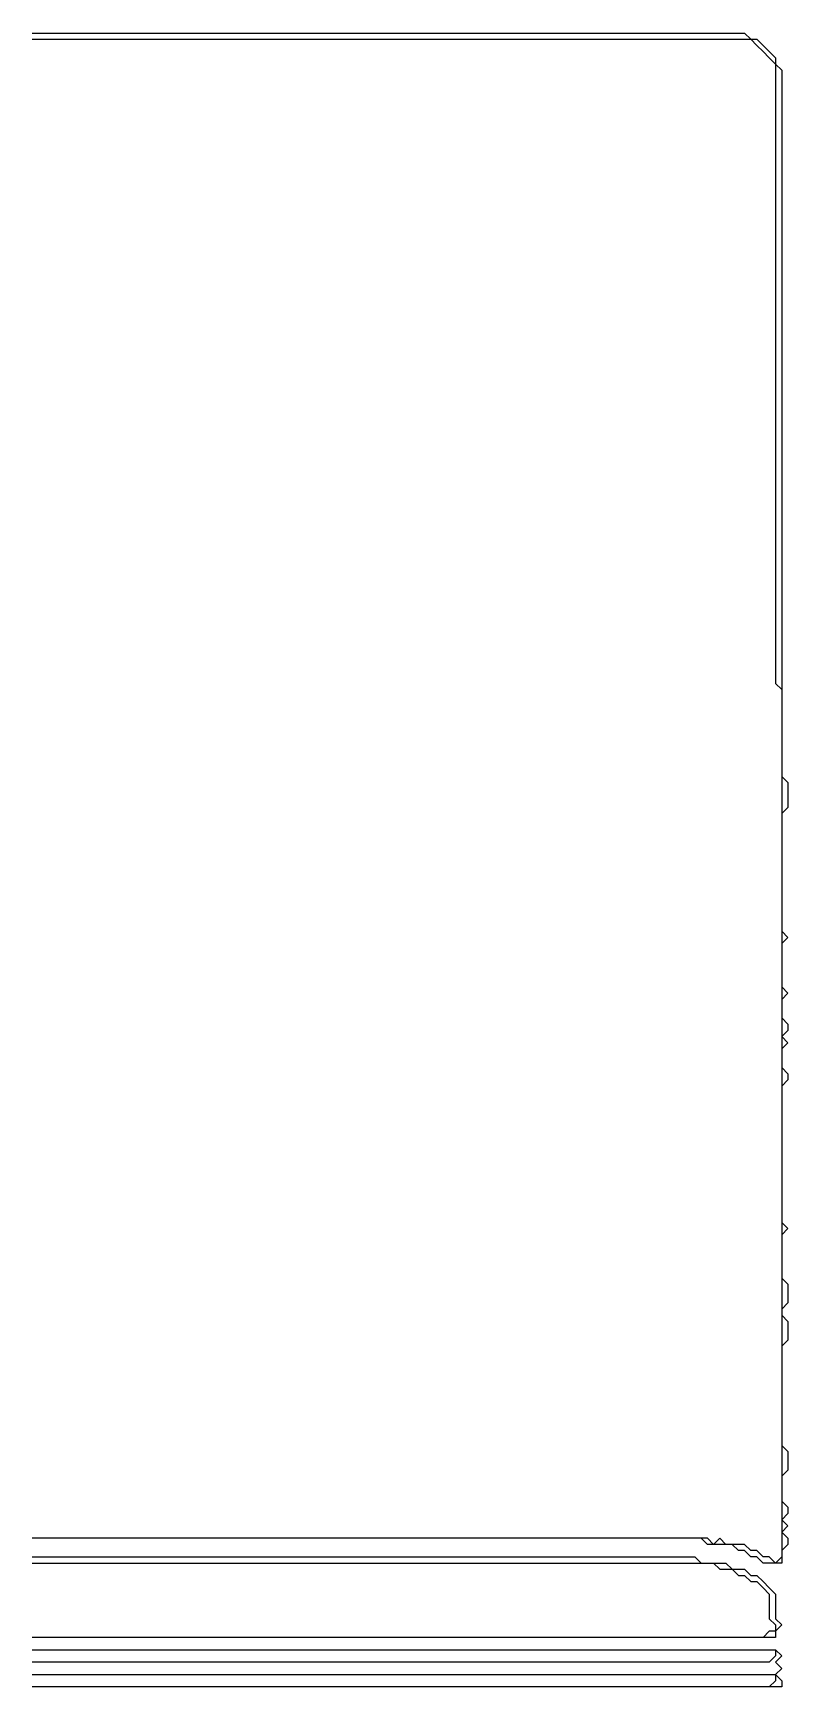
# Model space of a CAD drawing. Header units: metres. Extents: x 61 to 947, y 23 to 655.
# Drawn here: x 345.2 to 467, y 361 to 628 of the extents above; entities that cross this region are included whole.
import ezdxf

# ---------------------------------------------------------------- set-up
doc = ezdxf.new("R2010")
doc.units = ezdxf.units.M

msp = doc.modelspace()

# ---------------------------------------------------------------- linework, layer by layer
for points in [[(345, 627, 0), (346, 627, 0), (347, 627, 0), (348, 627, 0), (349, 627, 0), (350, 627, 0), (351, 627, 0), (352, 627, 0), (353, 627, 0), (354, 627, 0), (355, 627, 0), (356, 627, 0), (357, 627, 0), (358, 627, 0), (359, 627, 0), (360, 627, 0), (361, 627, 0), (362, 627, 0), (363, 627, 0), (364, 627, 0), (365, 627, 0), (366, 627, 0), (367, 627, 0), (368, 627, 0), (369, 627, 0), (370, 627, 0), (371, 627, 0), (372, 627, 0), (373, 627, 0), (374, 627, 0), (375, 627, 0), (376, 627, 0), (377, 627, 0), (378, 627, 0), (379, 627, 0), (380, 627, 0), (381, 627, 0), (382, 627, 0), (383, 627, 0), (384, 627, 0), (385, 627, 0), (386, 627, 0), (387, 627, 0), (388, 627, 0), (389, 627, 0), (390, 627, 0), (391, 627, 0), (392, 627, 0), (393, 627, 0), (394, 627, 0), (395, 627, 0), (396, 627, 0), (397, 627, 0), (398, 627, 0), (399, 627, 0), (400, 627, 0), (401, 627, 0), (402, 627, 0), (403, 627, 0), (404, 627, 0), (405, 627, 0), (406, 627, 0), (407, 627, 0), (408, 627, 0), (409, 627, 0), (410, 627, 0), (411, 627, 0), (412, 627, 0), (413, 627, 0), (414, 627, 0), (415, 627, 0), (416, 627, 0), (417, 627, 0), (418, 627, 0), (419, 627, 0), (420, 627, 0), (421, 627, 0), (422, 627, 0), (423, 627, 0), (424, 627, 0), (425, 627, 0), (426, 627, 0), (427, 627, 0), (428, 627, 0), (429, 627, 0), (430, 627, 0), (431, 627, 0), (432, 627, 0), (433, 627, 0), (434, 627, 0), (435, 627, 0), (436, 627, 0), (437, 627, 0), (438, 627, 0), (439, 627, 0), (440, 627, 0), (441, 627, 0), (442, 627, 0), (443, 627, 0), (444, 627, 0), (445, 627, 0), (446, 627, 0), (447, 627, 0), (448, 627, 0), (449, 627, 0), (450, 627, 0), (451, 627, 0), (452, 627, 0), (453, 627, 0), (454, 627, 0), (455, 627, 0), (456, 627, 0), (457, 627, 0), (458, 627, 0), (459, 627, 0), (460, 627, 0), (461, 627, 0), (462, 626, 0), (463, 625, 0), (464, 624, 0), (465, 623, 0), (465, 622, 0), (465, 621, 0), (465, 620, 0), (465, 619, 0), (465, 618, 0), (465, 617, 0), (465, 616, 0), (465, 615, 0), (465, 614, 0), (465, 613, 0), (465, 612, 0), (465, 611, 0), (465, 610, 0), (465, 609, 0), (465, 608, 0), (465, 607, 0), (465, 606, 0), (465, 605, 0), (465, 604, 0), (465, 603, 0), (465, 602, 0), (465, 601, 0), (465, 600, 0), (465, 599, 0), (465, 598, 0), (465, 597, 0), (465, 596, 0), (465, 595, 0), (465, 594, 0), (465, 593, 0), (465, 592, 0), (465, 591, 0), (465, 590, 0), (465, 589, 0), (465, 588, 0), (465, 587, 0), (465, 586, 0), (465, 585, 0), (465, 584, 0), (465, 583, 0), (465, 582, 0), (465, 581, 0), (465, 580, 0), (465, 579, 0), (465, 578, 0), (465, 577, 0), (465, 576, 0), (465, 575, 0), (465, 574, 0), (465, 573, 0), (465, 572, 0), (465, 571, 0), (465, 570, 0), (465, 569, 0), (465, 568, 0), (465, 567, 0), (465, 566, 0), (465, 565, 0), (465, 564, 0), (465, 563, 0), (465, 562, 0), (465, 561, 0), (465, 560, 0), (465, 559, 0), (465, 558, 0), (465, 557, 0), (465, 556, 0), (465, 555, 0), (465, 554, 0), (465, 553, 0), (465, 552, 0), (465, 551, 0), (465, 550, 0), (465, 549, 0), (465, 548, 0), (465, 547, 0), (465, 546, 0), (465, 545, 0), (465, 544, 0), (465, 543, 0), (465, 542, 0), (465, 541, 0), (465, 540, 0), (465, 539, 0), (465, 538, 0), (465, 537, 0), (465, 536, 0), (465, 535, 0), (465, 534, 0), (465, 533, 0), (465, 532, 0), (465, 531, 0), (465, 530, 0), (465, 529, 0), (465, 528, 0), (465, 527, 0), (465, 526, 0), (465, 525, 0), (465, 524, 0), (465, 523, 0), (466, 522, 0), (466, 521, 0), (466, 520, 0), (466, 519, 0), (466, 518, 0), (466, 517, 0), (466, 516, 0), (466, 515, 0), (466, 514, 0), (466, 513, 0), (466, 512, 0), (466, 511, 0), (466, 510, 0), (466, 509, 0), (466, 508, 0), (466, 507, 0), (466, 506, 0), (466, 505, 0), (466, 504, 0), (466, 503, 0), (466, 502, 0), (466, 501, 0), (466, 500, 0), (466, 499, 0), (466, 498, 0), (466, 497, 0), (466, 496, 0), (466, 495, 0), (466, 494, 0), (466, 493, 0), (466, 492, 0), (466, 491, 0), (466, 490, 0), (466, 489, 0), (466, 488, 0), (466, 487, 0), (466, 486, 0), (466, 485, 0), (466, 484, 0), (466, 483, 0), (466, 482, 0), (466, 481, 0), (466, 480, 0), (466, 479, 0), (466, 478, 0), (466, 477, 0), (466, 476, 0), (466, 475, 0), (466, 474, 0), (466, 473, 0), (466, 472, 0), (466, 471, 0), (466, 470, 0), (466, 469, 0), (466, 468, 0), (466, 467, 0), (466, 466, 0), (466, 465, 0), (466, 464, 0), (466, 463, 0), (466, 462, 0), (466, 461, 0), (466, 460, 0), (466, 459, 0), (466, 458, 0), (466, 457, 0), (466, 456, 0), (466, 455, 0), (466, 454, 0), (466, 453, 0), (466, 452, 0), (466, 451, 0), (466, 450, 0), (466, 449, 0), (466, 448, 0), (466, 447, 0), (466, 446, 0), (466, 445, 0), (466, 444, 0), (466, 443, 0), (466, 442, 0), (466, 441, 0), (466, 440, 0), (466, 439, 0), (466, 438, 0), (466, 437, 0), (466, 436, 0), (466, 435, 0), (466, 434, 0), (466, 433, 0), (466, 432, 0), (466, 431, 0), (466, 430, 0), (466, 429, 0), (466, 428, 0), (466, 427, 0), (466, 426, 0), (466, 425, 0), (466, 424, 0), (466, 423, 0), (466, 422, 0), (466, 421, 0), (466, 420, 0), (466, 419, 0), (466, 418, 0), (466, 417, 0), (466, 416, 0), (466, 415, 0), (466, 414, 0), (466, 413, 0), (466, 412, 0), (466, 411, 0), (466, 410, 0), (466, 409, 0), (466, 408, 0), (466, 407, 0), (466, 406, 0), (466, 405, 0), (466, 404, 0), (466, 403, 0), (466, 402, 0), (466, 401, 0), (466, 400, 0), (466, 399, 0), (466, 398, 0), (466, 397, 0), (466, 396, 0), (466, 395, 0), (466, 394, 0), (466, 393, 0), (466, 392, 0), (466, 391, 0), (466, 390, 0), (466, 389, 0), (466, 388, 0), (466, 387, 0), (466, 386, 0), (466, 385, 0), (466, 384, 0), (466, 383, 0), (466, 382, 0), (465, 381, 0), (464, 382, 0), (463, 382, 0), (462, 383, 0), (461, 383, 0), (460, 384, 0), (459, 384, 0), (458, 384, 0), (457, 384, 0), (456, 385, 0), (455, 384, 0), (454, 385, 0), (453, 385, 0), (452, 385, 0), (451, 385, 0), (450, 385, 0), (449, 385, 0), (448, 385, 0), (447, 385, 0), (446, 385, 0), (445, 385, 0), (444, 385, 0), (443, 385, 0), (442, 385, 0), (441, 385, 0), (440, 385, 0), (439, 385, 0), (438, 385, 0), (437, 385, 0), (436, 385, 0), (435, 385, 0), (434, 385, 0), (433, 385, 0), (432, 385, 0), (431, 385, 0), (430, 385, 0), (429, 385, 0), (428, 385, 0), (427, 385, 0), (426, 385, 0), (425, 385, 0), (424, 385, 0), (423, 385, 0), (422, 385, 0), (421, 385, 0), (420, 385, 0), (419, 385, 0), (418, 385, 0), (417, 385, 0), (416, 385, 0), (415, 385, 0), (414, 385, 0), (413, 385, 0), (412, 385, 0), (411, 385, 0), (410, 385, 0), (409, 385, 0), (408, 385, 0), (407, 385, 0), (406, 385, 0), (405, 385, 0), (404, 385, 0), (403, 385, 0), (402, 385, 0), (401, 385, 0), (400, 385, 0), (399, 385, 0), (398, 385, 0), (397, 385, 0), (396, 385, 0), (395, 385, 0), (394, 385, 0), (393, 385, 0), (392, 385, 0), (391, 385, 0), (390, 385, 0), (389, 385, 0), (388, 385, 0), (387, 385, 0), (386, 385, 0), (385, 385, 0), (384, 385, 0), (383, 385, 0), (382, 385, 0), (381, 385, 0), (380, 385, 0), (379, 385, 0), (378, 385, 0), (377, 385, 0), (376, 385, 0), (375, 385, 0), (374, 385, 0), (373, 385, 0), (372, 385, 0), (371, 385, 0), (370, 385, 0), (369, 385, 0), (368, 385, 0), (367, 385, 0), (366, 385, 0), (365, 385, 0), (364, 385, 0), (363, 385, 0), (362, 385, 0), (361, 385, 0), (360, 385, 0), (359, 385, 0), (358, 385, 0), (357, 385, 0), (356, 385, 0), (355, 385, 0), (354, 385, 0), (353, 385, 0), (352, 385, 0), (351, 385, 0), (350, 385, 0), (349, 385, 0), (348, 385, 0), (347, 385, 0), (346, 385, 0), (345, 385, 0)], [(345, 381, 0), (346, 381, 0), (347, 381, 0), (348, 381, 0), (349, 381, 0), (350, 381, 0), (351, 381, 0), (352, 381, 0), (353, 381, 0), (354, 381, 0), (355, 381, 0), (356, 381, 0), (357, 381, 0), (358, 381, 0), (359, 381, 0), (360, 381, 0), (361, 381, 0), (362, 381, 0), (363, 381, 0), (364, 381, 0), (365, 381, 0), (366, 381, 0), (367, 381, 0), (368, 381, 0), (369, 381, 0), (370, 381, 0), (371, 381, 0), (372, 381, 0), (373, 381, 0), (374, 381, 0), (375, 381, 0), (376, 381, 0), (377, 381, 0), (378, 381, 0), (379, 381, 0), (380, 381, 0), (381, 381, 0), (382, 381, 0), (383, 381, 0), (384, 381, 0), (385, 381, 0), (386, 381, 0), (387, 381, 0), (388, 381, 0), (389, 381, 0), (390, 381, 0), (391, 381, 0), (392, 381, 0), (393, 381, 0), (394, 381, 0), (395, 381, 0), (396, 381, 0), (397, 381, 0), (398, 381, 0), (399, 381, 0), (400, 381, 0), (401, 381, 0), (402, 381, 0), (403, 381, 0), (404, 381, 0), (405, 381, 0), (406, 381, 0), (407, 381, 0), (408, 381, 0), (409, 381, 0), (410, 381, 0), (411, 381, 0), (412, 381, 0), (413, 381, 0), (414, 381, 0), (415, 381, 0), (416, 381, 0), (417, 381, 0), (418, 381, 0), (419, 381, 0), (420, 381, 0), (421, 381, 0), (422, 381, 0), (423, 381, 0), (424, 381, 0), (425, 381, 0), (426, 381, 0), (427, 381, 0), (428, 381, 0), (429, 381, 0), (430, 381, 0), (431, 381, 0), (432, 381, 0), (433, 381, 0), (434, 381, 0), (435, 381, 0), (436, 381, 0), (437, 381, 0), (438, 381, 0), (439, 381, 0), (440, 381, 0), (441, 381, 0), (442, 381, 0), (443, 381, 0), (444, 381, 0), (445, 381, 0), (446, 381, 0), (447, 381, 0), (448, 381, 0), (449, 381, 0), (450, 381, 0), (451, 381, 0), (452, 381, 0), (453, 381, 0), (454, 381, 0), (455, 381, 0), (456, 380, 0), (457, 380, 0), (458, 380, 0), (459, 379, 0), (460, 379, 0), (461, 378, 0), (462, 378, 0), (463, 377, 0), (464, 376, 0), (464, 375, 0), (464, 374, 0), (464, 373, 0), (464, 372, 0), (465, 371, 0), (465, 370, 0), (464, 370, 0), (463, 369, 0), (462, 369, 0), (461, 369, 0), (460, 369, 0), (459, 369, 0), (458, 369, 0), (457, 369, 0), (456, 369, 0), (455, 369, 0), (454, 369, 0), (453, 369, 0), (452, 369, 0), (451, 369, 0), (450, 369, 0), (449, 369, 0), (448, 369, 0), (447, 369, 0), (446, 369, 0), (445, 369, 0), (444, 369, 0), (443, 369, 0), (442, 369, 0), (441, 369, 0), (440, 369, 0), (439, 369, 0), (438, 369, 0), (437, 369, 0), (436, 369, 0), (435, 369, 0), (434, 369, 0), (433, 369, 0), (432, 369, 0), (431, 369, 0), (430, 369, 0), (429, 369, 0), (428, 369, 0), (427, 369, 0), (426, 369, 0), (425, 369, 0), (424, 369, 0), (423, 369, 0), (422, 369, 0), (421, 369, 0), (420, 369, 0), (419, 369, 0), (418, 369, 0), (417, 369, 0), (416, 369, 0), (415, 369, 0), (414, 369, 0), (413, 369, 0), (412, 369, 0), (411, 369, 0), (410, 369, 0), (409, 369, 0), (408, 369, 0), (407, 369, 0), (406, 369, 0), (405, 369, 0), (404, 369, 0), (403, 369, 0), (402, 369, 0), (401, 369, 0), (400, 369, 0), (399, 369, 0), (398, 369, 0), (397, 369, 0), (396, 369, 0), (395, 369, 0), (394, 369, 0), (393, 369, 0), (392, 369, 0), (391, 369, 0), (390, 369, 0), (389, 369, 0), (388, 369, 0), (387, 369, 0), (386, 369, 0), (385, 369, 0), (384, 369, 0), (383, 369, 0), (382, 369, 0), (381, 369, 0), (380, 369, 0), (379, 369, 0), (378, 369, 0), (377, 369, 0), (376, 369, 0), (375, 369, 0), (374, 369, 0), (373, 369, 0), (372, 369, 0), (371, 369, 0), (370, 369, 0), (369, 369, 0), (368, 369, 0), (367, 369, 0), (366, 369, 0), (365, 369, 0), (364, 369, 0), (363, 369, 0), (362, 369, 0), (361, 369, 0), (360, 369, 0), (359, 369, 0), (358, 369, 0), (357, 369, 0), (356, 369, 0), (355, 369, 0), (354, 369, 0), (353, 369, 0), (352, 369, 0), (351, 369, 0), (350, 369, 0), (349, 369, 0), (348, 369, 0), (347, 369, 0), (346, 369, 0), (345, 369, 0)], [(345, 367, 0), (346, 367, 0), (347, 367, 0), (348, 367, 0), (349, 367, 0), (350, 367, 0), (351, 367, 0), (352, 367, 0), (353, 367, 0), (354, 367, 0), (355, 367, 0), (356, 367, 0), (357, 367, 0), (358, 367, 0), (359, 367, 0), (360, 367, 0), (361, 367, 0), (362, 367, 0), (363, 367, 0), (364, 367, 0), (365, 367, 0), (366, 367, 0), (367, 367, 0), (368, 367, 0), (369, 367, 0), (370, 367, 0), (371, 367, 0), (372, 367, 0), (373, 367, 0), (374, 367, 0), (375, 367, 0), (376, 367, 0), (377, 367, 0), (378, 367, 0), (379, 367, 0), (380, 367, 0), (381, 367, 0), (382, 367, 0), (383, 367, 0), (384, 367, 0), (385, 367, 0), (386, 367, 0), (387, 367, 0), (388, 367, 0), (389, 367, 0), (390, 367, 0), (391, 367, 0), (392, 367, 0), (393, 367, 0), (394, 367, 0), (395, 367, 0), (396, 367, 0), (397, 367, 0), (398, 367, 0), (399, 367, 0), (400, 367, 0), (401, 367, 0), (402, 367, 0), (403, 367, 0), (404, 367, 0), (405, 367, 0), (406, 367, 0), (407, 367, 0), (408, 367, 0), (409, 367, 0), (410, 367, 0), (411, 367, 0), (412, 367, 0), (413, 367, 0), (414, 367, 0), (415, 367, 0), (416, 367, 0), (417, 367, 0), (418, 367, 0), (419, 367, 0), (420, 367, 0), (421, 367, 0), (422, 367, 0), (423, 367, 0), (424, 367, 0), (425, 367, 0), (426, 367, 0), (427, 367, 0), (428, 367, 0), (429, 367, 0), (430, 367, 0), (431, 367, 0), (432, 367, 0), (433, 367, 0), (434, 367, 0), (435, 367, 0), (436, 367, 0), (437, 367, 0), (438, 367, 0), (439, 367, 0), (440, 367, 0), (441, 367, 0), (442, 367, 0), (443, 367, 0), (444, 367, 0), (445, 367, 0), (446, 367, 0), (447, 367, 0), (448, 367, 0), (449, 367, 0), (450, 367, 0), (451, 367, 0), (452, 367, 0), (453, 367, 0), (454, 367, 0), (455, 367, 0), (456, 367, 0), (457, 367, 0), (458, 367, 0), (459, 367, 0), (460, 367, 0), (461, 367, 0), (462, 367, 0), (463, 367, 0), (464, 367, 0), (465, 367, 0), (465, 366, 0), (464, 365, 0), (463, 365, 0), (462, 365, 0), (461, 365, 0), (460, 365, 0), (459, 365, 0), (458, 365, 0), (457, 365, 0), (456, 365, 0), (455, 365, 0), (454, 365, 0), (453, 365, 0), (452, 365, 0), (451, 365, 0), (450, 365, 0), (449, 365, 0), (448, 365, 0), (447, 365, 0), (446, 365, 0), (445, 365, 0), (444, 365, 0), (443, 365, 0), (442, 365, 0), (441, 365, 0), (440, 365, 0), (439, 365, 0), (438, 365, 0), (437, 365, 0), (436, 365, 0), (435, 365, 0), (434, 365, 0), (433, 365, 0), (432, 365, 0), (431, 365, 0), (430, 365, 0), (429, 365, 0), (428, 365, 0), (427, 365, 0), (426, 365, 0), (425, 365, 0), (424, 365, 0), (423, 365, 0), (422, 365, 0), (421, 365, 0), (420, 365, 0), (419, 365, 0), (418, 365, 0), (417, 365, 0), (416, 365, 0), (415, 365, 0), (414, 365, 0), (413, 365, 0), (412, 365, 0), (411, 365, 0), (410, 365, 0), (409, 365, 0), (408, 365, 0), (407, 365, 0), (406, 365, 0), (405, 365, 0), (404, 365, 0), (403, 365, 0), (402, 365, 0), (401, 365, 0), (400, 365, 0), (399, 365, 0), (398, 365, 0), (397, 365, 0), (396, 365, 0), (395, 365, 0), (394, 365, 0), (393, 365, 0), (392, 365, 0), (391, 365, 0), (390, 365, 0), (389, 365, 0), (388, 365, 0), (387, 365, 0), (386, 365, 0), (385, 365, 0), (384, 365, 0), (383, 365, 0), (382, 365, 0), (381, 365, 0), (380, 365, 0), (379, 365, 0), (378, 365, 0), (377, 365, 0), (376, 365, 0), (375, 365, 0), (374, 365, 0), (373, 365, 0), (372, 365, 0), (371, 365, 0), (370, 365, 0), (369, 365, 0), (368, 365, 0), (367, 365, 0), (366, 365, 0), (365, 365, 0), (364, 365, 0), (363, 365, 0), (362, 365, 0), (361, 365, 0), (360, 365, 0), (359, 365, 0), (358, 365, 0), (357, 365, 0), (356, 365, 0), (355, 365, 0), (354, 365, 0), (353, 365, 0), (352, 365, 0), (351, 365, 0), (350, 365, 0), (349, 365, 0), (348, 365, 0), (347, 365, 0), (346, 365, 0), (345, 365, 0)], [(345, 363, 0), (346, 363, 0), (347, 363, 0), (348, 363, 0), (349, 363, 0), (350, 363, 0), (351, 363, 0), (352, 363, 0), (353, 363, 0), (354, 363, 0), (355, 363, 0), (356, 363, 0), (357, 363, 0), (358, 363, 0), (359, 363, 0), (360, 363, 0), (361, 363, 0), (362, 363, 0), (363, 363, 0), (364, 363, 0), (365, 363, 0), (366, 363, 0), (367, 363, 0), (368, 363, 0), (369, 363, 0), (370, 363, 0), (371, 363, 0), (372, 363, 0), (373, 363, 0), (374, 363, 0), (375, 363, 0), (376, 363, 0), (377, 363, 0), (378, 363, 0), (379, 363, 0), (380, 363, 0), (381, 363, 0), (382, 363, 0), (383, 363, 0), (384, 363, 0), (385, 363, 0), (386, 363, 0), (387, 363, 0), (388, 363, 0), (389, 363, 0), (390, 363, 0), (391, 363, 0), (392, 363, 0), (393, 363, 0), (394, 363, 0), (395, 363, 0), (396, 363, 0), (397, 363, 0), (398, 363, 0), (399, 363, 0), (400, 363, 0), (401, 363, 0), (402, 363, 0), (403, 363, 0), (404, 363, 0), (405, 363, 0), (406, 363, 0), (407, 363, 0), (408, 363, 0), (409, 363, 0), (410, 363, 0), (411, 363, 0), (412, 363, 0), (413, 363, 0), (414, 363, 0), (415, 363, 0), (416, 363, 0), (417, 363, 0), (418, 363, 0), (419, 363, 0), (420, 363, 0), (421, 363, 0), (422, 363, 0), (423, 363, 0), (424, 363, 0), (425, 363, 0), (426, 363, 0), (427, 363, 0), (428, 363, 0), (429, 363, 0), (430, 363, 0), (431, 363, 0), (432, 363, 0), (433, 363, 0), (434, 363, 0), (435, 363, 0), (436, 363, 0), (437, 363, 0), (438, 363, 0), (439, 363, 0), (440, 363, 0), (441, 363, 0), (442, 363, 0), (443, 363, 0), (444, 363, 0), (445, 363, 0), (446, 363, 0), (447, 363, 0), (448, 363, 0), (449, 363, 0), (450, 363, 0), (451, 363, 0), (452, 363, 0), (453, 363, 0), (454, 363, 0), (455, 363, 0), (456, 363, 0), (457, 363, 0), (458, 363, 0), (459, 363, 0), (460, 363, 0), (461, 363, 0), (462, 363, 0), (463, 363, 0), (464, 363, 0), (465, 363, 0), (465, 362, 0), (464, 361, 0), (463, 361, 0), (462, 361, 0), (461, 361, 0), (460, 361, 0), (459, 361, 0), (458, 361, 0), (457, 361, 0), (456, 361, 0), (455, 361, 0), (454, 361, 0), (453, 361, 0), (452, 361, 0), (451, 361, 0), (450, 361, 0), (449, 361, 0), (448, 361, 0), (447, 361, 0), (446, 361, 0), (445, 361, 0), (444, 361, 0), (443, 361, 0), (442, 361, 0), (441, 361, 0), (440, 361, 0), (439, 361, 0), (438, 361, 0), (437, 361, 0), (436, 361, 0), (435, 361, 0), (434, 361, 0), (433, 361, 0), (432, 361, 0), (431, 361, 0), (430, 361, 0), (429, 361, 0), (428, 361, 0), (427, 361, 0), (426, 361, 0), (425, 361, 0), (424, 361, 0), (423, 361, 0), (422, 361, 0), (421, 361, 0), (420, 361, 0), (419, 361, 0), (418, 361, 0), (417, 361, 0), (416, 361, 0), (415, 361, 0), (414, 361, 0), (413, 361, 0), (412, 361, 0), (411, 361, 0), (410, 361, 0), (409, 361, 0), (408, 361, 0), (407, 361, 0), (406, 361, 0), (405, 361, 0), (404, 361, 0), (403, 361, 0), (402, 361, 0), (401, 361, 0), (400, 361, 0), (399, 361, 0), (398, 361, 0), (397, 361, 0), (396, 361, 0), (395, 361, 0), (394, 361, 0), (393, 361, 0), (392, 361, 0), (391, 361, 0), (390, 361, 0), (389, 361, 0), (388, 361, 0), (387, 361, 0), (386, 361, 0), (385, 361, 0), (384, 361, 0), (383, 361, 0), (382, 361, 0), (381, 361, 0), (380, 361, 0), (379, 361, 0), (378, 361, 0), (377, 361, 0), (376, 361, 0), (375, 361, 0), (374, 361, 0), (373, 361, 0), (372, 361, 0), (371, 361, 0), (370, 361, 0), (369, 361, 0), (368, 361, 0), (367, 361, 0), (366, 361, 0), (365, 361, 0), (364, 361, 0), (363, 361, 0), (362, 361, 0), (361, 361, 0), (360, 361, 0), (359, 361, 0), (358, 361, 0), (357, 361, 0), (356, 361, 0), (355, 361, 0), (354, 361, 0), (353, 361, 0), (352, 361, 0), (351, 361, 0), (350, 361, 0), (349, 361, 0), (348, 361, 0), (347, 361, 0), (346, 361, 0), (345, 361, 0)]]:
    msp.add_polyline3d(points)
at = {"layer": '1'}
for points in [[(345, 628, 0), (346, 628, 0), (347, 628, 0), (348, 628, 0), (349, 628, 0), (350, 628, 0), (351, 628, 0), (352, 628, 0), (353, 628, 0), (354, 628, 0), (355, 628, 0), (356, 628, 0), (357, 628, 0), (358, 628, 0), (359, 628, 0), (360, 628, 0), (361, 628, 0), (362, 628, 0), (363, 628, 0), (364, 628, 0), (365, 628, 0), (366, 628, 0), (367, 628, 0), (368, 628, 0), (369, 628, 0), (370, 628, 0), (371, 628, 0), (372, 628, 0), (373, 628, 0), (374, 628, 0), (375, 628, 0), (376, 628, 0), (377, 628, 0), (378, 628, 0), (379, 628, 0), (380, 628, 0), (381, 628, 0), (382, 628, 0), (383, 628, 0), (384, 628, 0), (385, 628, 0), (386, 628, 0), (387, 628, 0), (388, 628, 0), (389, 628, 0), (390, 628, 0), (391, 628, 0), (392, 628, 0), (393, 628, 0), (394, 628, 0), (395, 628, 0), (396, 628, 0), (397, 628, 0), (398, 628, 0), (399, 628, 0), (400, 628, 0), (401, 628, 0), (402, 628, 0), (403, 628, 0), (404, 628, 0), (405, 628, 0), (406, 628, 0), (407, 628, 0), (408, 628, 0), (409, 628, 0), (410, 628, 0), (411, 628, 0), (412, 628, 0), (413, 628, 0), (414, 628, 0), (415, 628, 0), (416, 628, 0), (417, 628, 0), (418, 628, 0), (419, 628, 0), (420, 628, 0), (421, 628, 0), (422, 628, 0), (423, 628, 0), (424, 628, 0), (425, 628, 0), (426, 628, 0), (427, 628, 0), (428, 628, 0), (429, 628, 0), (430, 628, 0), (431, 628, 0), (432, 628, 0), (433, 628, 0), (434, 628, 0), (435, 628, 0), (436, 628, 0), (437, 628, 0), (438, 628, 0), (439, 628, 0), (440, 628, 0), (441, 628, 0), (442, 628, 0), (443, 628, 0), (444, 628, 0), (445, 628, 0), (446, 628, 0), (447, 628, 0), (448, 628, 0), (449, 628, 0), (450, 628, 0), (451, 628, 0), (452, 628, 0), (453, 628, 0), (454, 628, 0), (455, 628, 0), (456, 628, 0), (457, 628, 0), (458, 628, 0), (459, 628, 0), (460, 628, 0), (461, 627, 0), (462, 627, 0), (463, 626, 0), (464, 625, 0), (465, 624, 0), (465, 623, 0), (466, 622, 0), (466, 621, 0), (466, 620, 0), (466, 619, 0), (466, 618, 0), (466, 617, 0), (466, 616, 0), (466, 615, 0), (466, 614, 0), (466, 613, 0), (466, 612, 0), (466, 611, 0), (466, 610, 0), (466, 609, 0), (466, 608, 0), (466, 607, 0), (466, 606, 0), (466, 605, 0), (466, 604, 0), (466, 603, 0), (466, 602, 0), (466, 601, 0), (466, 600, 0), (466, 599, 0), (466, 598, 0), (466, 597, 0), (466, 596, 0), (466, 595, 0), (466, 594, 0), (466, 593, 0), (466, 592, 0), (466, 591, 0), (466, 590, 0), (466, 589, 0), (466, 588, 0), (466, 587, 0), (466, 586, 0), (466, 585, 0), (466, 584, 0), (466, 583, 0), (466, 582, 0), (466, 581, 0), (466, 580, 0), (466, 579, 0), (466, 578, 0), (466, 577, 0), (466, 576, 0), (466, 575, 0), (466, 574, 0), (466, 573, 0), (466, 572, 0), (466, 571, 0), (466, 570, 0), (466, 569, 0), (466, 568, 0), (466, 567, 0), (466, 566, 0), (466, 565, 0), (466, 564, 0), (466, 563, 0), (466, 562, 0), (466, 561, 0), (466, 560, 0), (466, 559, 0), (466, 558, 0), (466, 557, 0), (466, 556, 0), (466, 555, 0), (466, 554, 0), (466, 553, 0), (466, 552, 0), (466, 551, 0), (466, 550, 0), (466, 549, 0), (466, 548, 0), (466, 547, 0), (466, 546, 0), (466, 545, 0), (466, 544, 0), (466, 543, 0), (466, 542, 0), (466, 541, 0), (466, 540, 0), (466, 539, 0), (466, 538, 0), (466, 537, 0), (466, 536, 0), (466, 535, 0), (466, 534, 0), (466, 533, 0), (466, 532, 0), (466, 531, 0), (466, 530, 0), (466, 529, 0), (466, 528, 0), (466, 527, 0), (466, 526, 0), (466, 525, 0), (466, 524, 0), (466, 523, 0), (466, 522, 0), (466, 521, 0), (466, 520, 0), (466, 519, 0), (466, 518, 0), (466, 517, 0), (466, 516, 0), (466, 515, 0), (466, 514, 0), (466, 513, 0), (466, 512, 0), (466, 511, 0), (466, 510, 0), (466, 509, 0), (466, 508, 0), (467, 507, 0), (467, 506, 0), (467, 505, 0), (467, 504, 0), (467, 503, 0), (466, 502, 0), (466, 501, 0), (466, 500, 0), (466, 499, 0), (466, 498, 0), (466, 497, 0), (466, 496, 0), (466, 495, 0), (466, 494, 0), (466, 493, 0), (466, 492, 0), (466, 491, 0), (466, 490, 0), (466, 489, 0), (466, 488, 0), (466, 487, 0), (466, 486, 0), (466, 485, 0), (466, 484, 0), (466, 483, 0), (467, 482, 0), (466, 481, 0), (466, 480, 0), (466, 479, 0), (466, 478, 0), (466, 477, 0), (466, 476, 0), (466, 475, 0), (466, 474, 0), (467, 473, 0), (466, 472, 0), (466, 471, 0), (466, 470, 0), (466, 469, 0), (467, 468, 0), (467, 467, 0), (466, 466, 0), (467, 465, 0), (466, 464, 0), (466, 463, 0), (466, 462, 0), (466, 461, 0), (467, 460, 0), (467, 459, 0), (466, 458, 0), (466, 457, 0), (466, 456, 0), (466, 455, 0), (466, 454, 0), (466, 453, 0), (466, 452, 0), (466, 451, 0), (466, 450, 0), (466, 449, 0), (466, 448, 0), (466, 447, 0), (466, 446, 0), (466, 445, 0), (466, 444, 0), (466, 443, 0), (466, 442, 0), (466, 441, 0), (466, 440, 0), (466, 439, 0), (466, 438, 0), (466, 437, 0), (466, 436, 0), (467, 435, 0), (466, 434, 0), (466, 433, 0), (466, 432, 0), (466, 431, 0), (466, 430, 0), (466, 429, 0), (466, 428, 0), (466, 427, 0), (467, 426, 0), (467, 425, 0), (467, 424, 0), (467, 423, 0), (466, 422, 0), (466, 421, 0), (467, 420, 0), (467, 419, 0), (467, 418, 0), (467, 417, 0), (466, 416, 0), (466, 415, 0), (466, 414, 0), (466, 413, 0), (466, 412, 0), (466, 411, 0), (466, 410, 0), (466, 409, 0), (466, 408, 0), (466, 407, 0), (466, 406, 0), (466, 405, 0), (466, 404, 0), (466, 403, 0), (466, 402, 0), (466, 401, 0), (466, 400, 0), (467, 399, 0), (467, 398, 0), (467, 397, 0), (467, 396, 0), (466, 395, 0), (466, 394, 0), (466, 393, 0), (466, 392, 0), (466, 391, 0), (467, 390, 0), (467, 389, 0), (466, 388, 0), (467, 387, 0), (466, 386, 0), (467, 385, 0), (467, 384, 0), (466, 383, 0), (466, 382, 0), (466, 381, 0), (465, 381, 0), (464, 381, 0), (463, 381, 0), (462, 382, 0), (461, 382, 0), (460, 383, 0), (459, 383, 0), (458, 384, 0), (457, 384, 0), (456, 384, 0), (455, 384, 0), (454, 384, 0), (453, 385, 0), (452, 385, 0), (451, 385, 0), (450, 385, 0), (449, 385, 0), (448, 385, 0), (447, 385, 0), (446, 385, 0), (445, 385, 0), (444, 385, 0), (443, 385, 0), (442, 385, 0), (441, 385, 0), (440, 385, 0), (439, 385, 0), (438, 385, 0), (437, 385, 0), (436, 385, 0), (435, 385, 0), (434, 385, 0), (433, 385, 0), (432, 385, 0), (431, 385, 0), (430, 385, 0), (429, 385, 0), (428, 385, 0), (427, 385, 0), (426, 385, 0), (425, 385, 0), (424, 385, 0), (423, 385, 0), (422, 385, 0), (421, 385, 0), (420, 385, 0), (419, 385, 0), (418, 385, 0), (417, 385, 0), (416, 385, 0), (415, 385, 0), (414, 385, 0), (413, 385, 0), (412, 385, 0), (411, 385, 0), (410, 385, 0), (409, 385, 0), (408, 385, 0), (407, 385, 0), (406, 385, 0), (405, 385, 0), (404, 385, 0), (403, 385, 0), (402, 385, 0), (401, 385, 0), (400, 385, 0), (399, 385, 0), (398, 385, 0), (397, 385, 0), (396, 385, 0), (395, 385, 0), (394, 385, 0), (393, 385, 0), (392, 385, 0), (391, 385, 0), (390, 385, 0), (389, 385, 0), (388, 385, 0), (387, 385, 0), (386, 385, 0), (385, 385, 0), (384, 385, 0), (383, 385, 0), (382, 385, 0), (381, 385, 0), (380, 385, 0), (379, 385, 0), (378, 385, 0), (377, 385, 0), (376, 385, 0), (375, 385, 0), (374, 385, 0), (373, 385, 0), (372, 385, 0), (371, 385, 0), (370, 385, 0), (369, 385, 0), (368, 385, 0), (367, 385, 0), (366, 385, 0), (365, 385, 0), (364, 385, 0), (363, 385, 0), (362, 385, 0), (361, 385, 0), (360, 385, 0), (359, 385, 0), (358, 385, 0), (357, 385, 0), (356, 385, 0), (355, 385, 0), (354, 385, 0), (353, 385, 0), (352, 385, 0), (351, 385, 0), (350, 385, 0), (349, 385, 0), (348, 385, 0), (347, 385, 0), (346, 385, 0), (345, 385, 0)], [(345, 382, 0), (346, 382, 0), (347, 382, 0), (348, 382, 0), (349, 382, 0), (350, 382, 0), (351, 382, 0), (352, 382, 0), (353, 382, 0), (354, 382, 0), (355, 382, 0), (356, 382, 0), (357, 382, 0), (358, 382, 0), (359, 382, 0), (360, 382, 0), (361, 382, 0), (362, 382, 0), (363, 382, 0), (364, 382, 0), (365, 382, 0), (366, 382, 0), (367, 382, 0), (368, 382, 0), (369, 382, 0), (370, 382, 0), (371, 382, 0), (372, 382, 0), (373, 382, 0), (374, 382, 0), (375, 382, 0), (376, 382, 0), (377, 382, 0), (378, 382, 0), (379, 382, 0), (380, 382, 0), (381, 382, 0), (382, 382, 0), (383, 382, 0), (384, 382, 0), (385, 382, 0), (386, 382, 0), (387, 382, 0), (388, 382, 0), (389, 382, 0), (390, 382, 0), (391, 382, 0), (392, 382, 0), (393, 382, 0), (394, 382, 0), (395, 382, 0), (396, 382, 0), (397, 382, 0), (398, 382, 0), (399, 382, 0), (400, 382, 0), (401, 382, 0), (402, 382, 0), (403, 382, 0), (404, 382, 0), (405, 382, 0), (406, 382, 0), (407, 382, 0), (408, 382, 0), (409, 382, 0), (410, 382, 0), (411, 382, 0), (412, 382, 0), (413, 382, 0), (414, 382, 0), (415, 382, 0), (416, 382, 0), (417, 382, 0), (418, 382, 0), (419, 382, 0), (420, 382, 0), (421, 382, 0), (422, 382, 0), (423, 382, 0), (424, 382, 0), (425, 382, 0), (426, 382, 0), (427, 382, 0), (428, 382, 0), (429, 382, 0), (430, 382, 0), (431, 382, 0), (432, 382, 0), (433, 382, 0), (434, 382, 0), (435, 382, 0), (436, 382, 0), (437, 382, 0), (438, 382, 0), (439, 382, 0), (440, 382, 0), (441, 382, 0), (442, 382, 0), (443, 382, 0), (444, 382, 0), (445, 382, 0), (446, 382, 0), (447, 382, 0), (448, 382, 0), (449, 382, 0), (450, 382, 0), (451, 382, 0), (452, 382, 0), (453, 381, 0), (454, 381, 0), (455, 381, 0), (456, 381, 0), (457, 381, 0), (458, 380, 0), (459, 380, 0), (460, 380, 0), (461, 379, 0), (462, 379, 0), (463, 378, 0), (464, 377, 0), (465, 376, 0), (465, 375, 0), (465, 374, 0), (465, 373, 0), (465, 372, 0), (466, 371, 0), (465, 370, 0), (465, 369, 0), (464, 369, 0), (463, 369, 0), (462, 369, 0), (461, 369, 0), (460, 369, 0), (459, 369, 0), (458, 369, 0), (457, 369, 0), (456, 369, 0), (455, 369, 0), (454, 369, 0), (453, 369, 0), (452, 369, 0), (451, 369, 0), (450, 369, 0), (449, 369, 0), (448, 369, 0), (447, 369, 0), (446, 369, 0), (445, 369, 0), (444, 369, 0), (443, 369, 0), (442, 369, 0), (441, 369, 0), (440, 369, 0), (439, 369, 0), (438, 369, 0), (437, 369, 0), (436, 369, 0), (435, 369, 0), (434, 369, 0), (433, 369, 0), (432, 369, 0), (431, 369, 0), (430, 369, 0), (429, 369, 0), (428, 369, 0), (427, 369, 0), (426, 369, 0), (425, 369, 0), (424, 369, 0), (423, 369, 0), (422, 369, 0), (421, 369, 0), (420, 369, 0), (419, 369, 0), (418, 369, 0), (417, 369, 0), (416, 369, 0), (415, 369, 0), (414, 369, 0), (413, 369, 0), (412, 369, 0), (411, 369, 0), (410, 369, 0), (409, 369, 0), (408, 369, 0), (407, 369, 0), (406, 369, 0), (405, 369, 0), (404, 369, 0), (403, 369, 0), (402, 369, 0), (401, 369, 0), (400, 369, 0), (399, 369, 0), (398, 369, 0), (397, 369, 0), (396, 369, 0), (395, 369, 0), (394, 369, 0), (393, 369, 0), (392, 369, 0), (391, 369, 0), (390, 369, 0), (389, 369, 0), (388, 369, 0), (387, 369, 0), (386, 369, 0), (385, 369, 0), (384, 369, 0), (383, 369, 0), (382, 369, 0), (381, 369, 0), (380, 369, 0), (379, 369, 0), (378, 369, 0), (377, 369, 0), (376, 369, 0), (375, 369, 0), (374, 369, 0), (373, 369, 0), (372, 369, 0), (371, 369, 0), (370, 369, 0), (369, 369, 0), (368, 369, 0), (367, 369, 0), (366, 369, 0), (365, 369, 0), (364, 369, 0), (363, 369, 0), (362, 369, 0), (361, 369, 0), (360, 369, 0), (359, 369, 0), (358, 369, 0), (357, 369, 0), (356, 369, 0), (355, 369, 0), (354, 369, 0), (353, 369, 0), (352, 369, 0), (351, 369, 0), (350, 369, 0), (349, 369, 0), (348, 369, 0), (347, 369, 0), (346, 369, 0), (345, 369, 0)], [(345, 367, 0), (346, 367, 0), (347, 367, 0), (348, 367, 0), (349, 367, 0), (350, 367, 0), (351, 367, 0), (352, 367, 0), (353, 367, 0), (354, 367, 0), (355, 367, 0), (356, 367, 0), (357, 367, 0), (358, 367, 0), (359, 367, 0), (360, 367, 0), (361, 367, 0), (362, 367, 0), (363, 367, 0), (364, 367, 0), (365, 367, 0), (366, 367, 0), (367, 367, 0), (368, 367, 0), (369, 367, 0), (370, 367, 0), (371, 367, 0), (372, 367, 0), (373, 367, 0), (374, 367, 0), (375, 367, 0), (376, 367, 0), (377, 367, 0), (378, 367, 0), (379, 367, 0), (380, 367, 0), (381, 367, 0), (382, 367, 0), (383, 367, 0), (384, 367, 0), (385, 367, 0), (386, 367, 0), (387, 367, 0), (388, 367, 0), (389, 367, 0), (390, 367, 0), (391, 367, 0), (392, 367, 0), (393, 367, 0), (394, 367, 0), (395, 367, 0), (396, 367, 0), (397, 367, 0), (398, 367, 0), (399, 367, 0), (400, 367, 0), (401, 367, 0), (402, 367, 0), (403, 367, 0), (404, 367, 0), (405, 367, 0), (406, 367, 0), (407, 367, 0), (408, 367, 0), (409, 367, 0), (410, 367, 0), (411, 367, 0), (412, 367, 0), (413, 367, 0), (414, 367, 0), (415, 367, 0), (416, 367, 0), (417, 367, 0), (418, 367, 0), (419, 367, 0), (420, 367, 0), (421, 367, 0), (422, 367, 0), (423, 367, 0), (424, 367, 0), (425, 367, 0), (426, 367, 0), (427, 367, 0), (428, 367, 0), (429, 367, 0), (430, 367, 0), (431, 367, 0), (432, 367, 0), (433, 367, 0), (434, 367, 0), (435, 367, 0), (436, 367, 0), (437, 367, 0), (438, 367, 0), (439, 367, 0), (440, 367, 0), (441, 367, 0), (442, 367, 0), (443, 367, 0), (444, 367, 0), (445, 367, 0), (446, 367, 0), (447, 367, 0), (448, 367, 0), (449, 367, 0), (450, 367, 0), (451, 367, 0), (452, 367, 0), (453, 367, 0), (454, 367, 0), (455, 367, 0), (456, 367, 0), (457, 367, 0), (458, 367, 0), (459, 367, 0), (460, 367, 0), (461, 367, 0), (462, 367, 0), (463, 367, 0), (464, 367, 0), (465, 367, 0), (466, 366, 0), (465, 365, 0), (466, 364, 0), (465, 363, 0), (466, 362, 0), (466, 361, 0), (465, 361, 0), (464, 361, 0), (463, 361, 0), (462, 361, 0), (461, 361, 0), (460, 361, 0), (459, 361, 0), (458, 361, 0), (457, 361, 0), (456, 361, 0), (455, 361, 0), (454, 361, 0), (453, 361, 0), (452, 361, 0), (451, 361, 0), (450, 361, 0), (449, 361, 0), (448, 361, 0), (447, 361, 0), (446, 361, 0), (445, 361, 0), (444, 361, 0), (443, 361, 0), (442, 361, 0), (441, 361, 0), (440, 361, 0), (439, 361, 0), (438, 361, 0), (437, 361, 0), (436, 361, 0), (435, 361, 0), (434, 361, 0), (433, 361, 0), (432, 361, 0), (431, 361, 0), (430, 361, 0), (429, 361, 0), (428, 361, 0), (427, 361, 0), (426, 361, 0), (425, 361, 0), (424, 361, 0), (423, 361, 0), (422, 361, 0), (421, 361, 0), (420, 361, 0), (419, 361, 0), (418, 361, 0), (417, 361, 0), (416, 361, 0), (415, 361, 0), (414, 361, 0), (413, 361, 0), (412, 361, 0), (411, 361, 0), (410, 361, 0), (409, 361, 0), (408, 361, 0), (407, 361, 0), (406, 361, 0), (405, 361, 0), (404, 361, 0), (403, 361, 0), (402, 361, 0), (401, 361, 0), (400, 361, 0), (399, 361, 0), (398, 361, 0), (397, 361, 0), (396, 361, 0), (395, 361, 0), (394, 361, 0), (393, 361, 0), (392, 361, 0), (391, 361, 0), (390, 361, 0), (389, 361, 0), (388, 361, 0), (387, 361, 0), (386, 361, 0), (385, 361, 0), (384, 361, 0), (383, 361, 0), (382, 361, 0), (381, 361, 0), (380, 361, 0), (379, 361, 0), (378, 361, 0), (377, 361, 0), (376, 361, 0), (375, 361, 0), (374, 361, 0), (373, 361, 0), (372, 361, 0), (371, 361, 0), (370, 361, 0), (369, 361, 0), (368, 361, 0), (367, 361, 0), (366, 361, 0), (365, 361, 0), (364, 361, 0), (363, 361, 0), (362, 361, 0), (361, 361, 0), (360, 361, 0), (359, 361, 0), (358, 361, 0), (357, 361, 0), (356, 361, 0), (355, 361, 0), (354, 361, 0), (353, 361, 0), (352, 361, 0), (351, 361, 0), (350, 361, 0), (349, 361, 0), (348, 361, 0), (347, 361, 0), (346, 361, 0), (345, 361, 0)]]:
    msp.add_polyline3d(points, dxfattribs=at)

doc.saveas('drawing.dxf')
